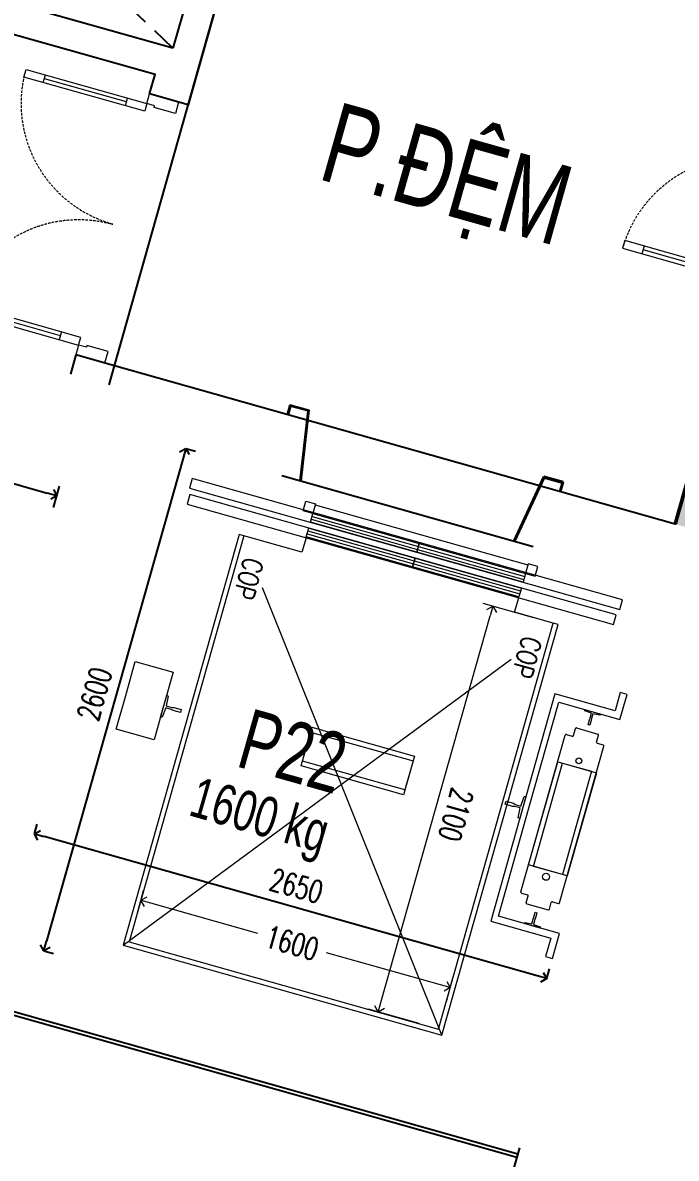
# Model space of a CAD drawing. Header units: millimetres. Extents: x -361675616 to 361246347, y -284141842 to 284396604.
# Drawn here: x -50464 to -47211, y 98277 to 103931 of the extents above; entities that cross this region are included whole.
import ezdxf
from ezdxf.enums import TextEntityAlignment as Align
from ezdxf.xclip import XClip

# ---------------------------------------------------------------- set-up
doc = ezdxf.new("R2010")
doc.units = ezdxf.units.MM
doc.header["$LTSCALE"] = 100
doc.header["$MEASUREMENT"] = 0
doc.header["$XCLIPFRAME"] = 0
for name, pattern in [('Xref_NT1+NT2_MBDV Cot vach_220729$0$ACAD_ISO02W100', [15, 12, -3]), ('Xref_NT1+NT2_MBDV Cot vach_220729$0$HIDDEN', [0.375, 0.25, -0.125]), ('Xref_NT1+NT2_MBDV Cot vach_220729$0$HIDDEN2', [0.1875, 0.125, -0.0625])]:
    doc.linetypes.add(name, pattern=pattern)
for name, color, linetype in [('A-ANNO-ROOM', 50, 'Continuous'), ('dien tich thong thuy', 3, 'Continuous'), ('Xref_NT1+NT2 Cot vach HIGH$0$KT-Text', 7, 'Continuous'), ('Xref_NT1+NT2_MBDV Cot vach_220729$0$ccu12-Hatch', 250, 'Continuous'), ('Xref_NT1+NT2_MBDV Cot vach_220729$0$KT-Khuat', 9, 'Xref_NT1+NT2_MBDV Cot vach_220729$0$HIDDEN'), ('Xref_NT1+NT2_MBDV Cot vach_220729$0$KT-Net manh', 139, 'Continuous'), ('Xref_NT1+NT2_MBDV Cot vach_220729$0$KT-Text', 7, 'Continuous'), ('Xref_NT1+NT2_MBDV Cot vach_220729$0$KT-Tuong', 1, 'Continuous'), ('Xref_ST_MBDV Cot vach 30.7.2022$0$KT-Text', 7, 'Continuous')]:
    doc.layers.add(name, color=color, linetype=linetype)
for name, color, linetype, lineweight in [('KT-Net thay', 7, 'Continuous', 15), ('Xref_NT1+NT2_MBDV Cot vach_220729$0$CUA', 37, 'Continuous', 13), ('Xref_NT1+NT2_MBDV Cot vach_220729$0$KT-Net cot vach', 6, 'Continuous', 50), ('Xref_NT1+NT2_MBDV Cot vach_220729$0$KT-Noi that', 36, 'Continuous', 9)]:
    doc.layers.add(name, color=color, linetype=linetype, lineweight=lineweight)
doc.styles.add('220126_HDN_HBA typical plan$0$211210_HDN_HBA_TYPICAL PLAN CORE OPT 1$0$HBA-Text', font='GOTHIC.TTF')
doc.styles.add('Xref_NT1+NT2 Cot vach HIGH$0$Arial', font='arial.ttf', dxfattribs={"width": 0.7})
doc.styles.add('Xref_NT1+NT2_MBDV Cot vach_220729$0$Arial', font='arial.ttf', dxfattribs={"width": 0.7})
doc.styles.add('Xref_NT1+NT2_MBDV Cot vach_220729$0$ROMANS', font='ROMANS.SHX')
doc.styles.add('Xref_NT1+NT2_MBDV Cot vach_220729$0$xref.N.Cot vach tang N2$0$DIM', font='vnsimli.shx', dxfattribs={"width": 0.7})
doc.dimstyles.new('Xref_NT1+NT2_MBDV Cot vach_220729$0$xref.N.Cot vach tang N2$0$CCU 1-100 A1', dxfattribs={"dimscale": 100, "dimtxt": 2.2, "dimasz": 1, "dimexe": 1, "dimexo": 0, "dimgap": 1, "dimtad": 1, "dimdec": 0, "dimdsep": 46, "dimtxsty": 'Xref_NT1+NT2_MBDV Cot vach_220729$0$xref.N.Cot vach tang N2$0$DIM', "dimblk1": 'Xref_NT1+NT2_MBDV Cot vach_220729$0$xref.N.Cot vach tang N2$0$_ARCHTICK', "dimblk2": 'Xref_NT1+NT2_MBDV Cot vach_220729$0$xref.N.Cot vach tang N2$0$_ARCHTICK', "dimsah": 1, "dimcen": 0, "dimdle": 1, "dimclrd": 256, "dimclre": 256, "dimclrt": 31, "dimadec": 0, "dimazin": 0, "dimtfac": 1, "dimtdec": 0, "dimtix": 1, "dimtmove": 2, "dimatfit": 3, "dimldrblk": 'Xref_NT1+NT2_MBDV Cot vach_220729$0$xref.N.Cot vach tang N2$0$_ARCHTICK', "dimfxl": 8, "dimtolj": 1, "dimarcsym": 0})

# ---------------------------------------------------------------- blocks, each defined once
blk = doc.blocks.new('*U109')
for p, q in [((-1260, 525), (-1300, 525)), ((-1280, 100), (-1280, 525)), ((-90, 525), (-50, 525)), ((-70, 100), (-70, 525)), ((-1260, 100), (-1300, 100)), ((-90, 100), (-50, 100))]:
    blk.add_line(p, q)
for points in [[(-1300, 0), (-1260, 0), (-1260, 625), (-1300, 625)], [(-50, 0), (-90, 0), (-90, 625), (-50, 625)], [(-1350, -150), (-1290, -150), (-1290, -40), (-1300, -40), (-1300, 0), (-1350, 0)], [(0, -150), (-60, -150), (-60, -40), (-50, -40), (-50, 0), (0, 0)]]:
    blk.add_lwpolyline(points, close=True)
at = {"linetype": 'Xref_NT1+NT2_MBDV Cot vach_220729$0$HIDDEN2'}
for centre, start, end in [((-1300, 0), 0, 90), ((-50, 0), 90, 180)]:
    blk.add_arc(centre, 625, start, end, dxfattribs=at)
blk = doc.blocks.new('Xref_NT1+NT2_MBDV Cot vach_220729$0$A$C6F5A0866')
at = {"layer": 'Xref_NT1+NT2_MBDV Cot vach_220729$0$ccu12-Hatch', "ltscale": 0.5}
h = blk.add_hatch(dxfattribs=at)
h.set_pattern_fill('1BETONG2-BOP', color=256, scale=50, angle=-9.2212, pattern_type=2)
h.set_pattern_definition([(40.778773, (-344030.4, 1051586.25), (348.967585, -88.43995), [37.5, -412.5]), (345.778773, (-344030.4, 1051586.25), (-8.2109, 382.353), [30, -330]), (91.230173, (-344001.3, 1051578.88), (340.75691, 293.91278), [31.8701, -350.57106]), (36.962973, (-344014.37, 1051684.96), (513.46257, -167.20103), [56.25, -618.75]), (87.414373, (-343971.6, 1051671), (539.3417, 405.87626), [47.80514, -525.8565]), (341.962973, (-344014.37, 1051684.96), (539.34137, 405.87668), [45, -495]), (11.778773, (-343969.02, 1051652.27), (262.33739, -246.534165), [37.5, -412.5]), (216.778773, (-343969.02, 1051652.27), (302.31138, -234.24147), [30, -330]), (62.230173, (-343947.16, 1051631.72), (440.52446, 91.85968), [31.8701, -350.57106]), (58.278773, (-344030.4, 1051586.25), (-53.364341, 157.777667), [0, -326, 0, -335, 0, -331.25]), (355.278773, (-344030.4, 1051586.25), (170.29976, 164.8925), [0, -191, 0, -318.5, 0, -126.25]), (318.278773, (-344140.45, 1051604.12), (261.654741, -53.903389), [0, -125, 0, -390, 0, -517.5]), (308.278773, (-344189.8, 1051612.13), (295.845573, 2.678777), [0, -162.5, 0, -259, 0, -367.5]), (305.778773, (-344030.4, 1051586.25), (172.3971, 124.239646), []), (305.778773, (-344020.58, 1051646.7), (172.3971, 124.239646), [])])
h.paths.add_polyline_path([(3150, 11325), (6200, 11325), (6200, 325), (5800, 325), (5800, 625), (5900, 625), (5900, 11025), (3150, 11025)])
h.paths.add_polyline_path([(4450, 325), (3250, 325), (3250, 625), (4450, 625)])
at = {"layer": 'Defpoints'}
blk.add_lwpolyline([(3250, 3525), (5900, 3525), (5900, 625), (3250, 625)], close=True, dxfattribs=at)
at = {"layer": 'Xref_NT1+NT2_MBDV Cot vach_220729$0$KT-Khuat', "linetype": 'Xref_NT1+NT2_MBDV Cot vach_220729$0$HIDDEN', "ltscale": 5}
blk.add_line((4850, 3675), (5900, 5675), dxfattribs=at)
at = {"layer": 'Xref_NT1+NT2_MBDV Cot vach_220729$0$KT-Net cot vach'}
blk.add_lwpolyline([(4450, 625), (3250, 625)], dxfattribs=at)
at = {"layer": 'Xref_NT1+NT2_MBDV Cot vach_220729$0$KT-Net manh'}
blk.add_lwpolyline([(3300, 2632), (3250, 2632)], dxfattribs=at)
at = {"layer": 'Xref_NT1+NT2_MBDV Cot vach_220729$0$KT-Tuong'}
for p, q in [((4850, 3675), (4850, 5675)), ((5900, 3675), (4850, 3675))]:
    blk.add_line(p, q, dxfattribs=at)
for points in [[(5900, 3525), (4600, 3525), (4600, 3725), (4700, 3725), (4700, 5825)], [(3150, 3525), (3250, 3525), (3250, 3725), (3150, 3725)]]:
    blk.add_lwpolyline(points, dxfattribs=at)
at = {"layer": 'Xref_NT1+NT2_MBDV Cot vach_220729$0$CUA', "xscale": -0.9999999999999994, "rotation": 359.9999999999839}
blk.add_blockref('*U109', (3250, 3725), dxfattribs=at)
at = {"layer": 'Xref_NT1+NT2_MBDV Cot vach_220729$0$CUA'}
blk.add_blockref('*U109', (5800, 625), dxfattribs=at)
at = {"layer": 'Xref_NT1+NT2 Cot vach HIGH$0$KT-Text', "extrusion": (-8.16706e-08, 6.125e-10, 1), "style": 'Xref_NT1+NT2 Cot vach HIGH$0$Arial', "width": 0.7}
blk.add_text('P.ĐỆM', height=400, rotation=270, dxfattribs=at).set_placement((4419.8, 2192.4, 0), align=Align.CENTER)
blk = doc.blocks.new('Xref_NT1+NT2_MBDV Cot vach_220729$0$xref.N.Cot vach tang N2$0$_Open90')
at = {"color": 0, "linetype": 'ByBlock', "lineweight": -2}
for p, q in [((0, 0), (-1, 0)), ((-0.5, 0.5), (0, 0)), ((0, 0), (-0.5, -0.5))]:
    blk.add_line(p, q, dxfattribs=at)
blk = doc.blocks.new('*D99')
at = {"layer": 'Defpoints', "color": 0, "transparency": 16777216}
for p in [(-424.2, -515), (-353.1, -515, 0), (-353.1, -2115, 0)]:
    blk.add_point(p, dxfattribs=at)
at = {"layer": 'Xref_NT1+NT2_MBDV Cot vach_220729$0$KT-Noi that', "color": 5, "transparency": 16777216}
for p, q in [((-353.1, -515), (-474.2, -515)), ((-424.2, -565), (-424.2, -1155)), ((-424.2, -2065), (-424.2, -1511.7)), ((-353.1, -2115), (-474.2, -2115))]:
    blk.add_line(p, q, dxfattribs=at)
at = {"layer": 'Xref_NT1+NT2_MBDV Cot vach_220729$0$KT-Noi that', "color": 5, "transparency": 16777216, "xscale": 50, "yscale": 50, "zscale": 50}
for p, rotation in [((-424.2, -515), 90), ((-424.2, -2115), 270)]:
    blk.add_blockref('Xref_NT1+NT2_MBDV Cot vach_220729$0$xref.N.Cot vach tang N2$0$_Open90', p, dxfattribs=dict(at, rotation=rotation))
at = {"layer": 'Xref_NT1+NT2_MBDV Cot vach_220729$0$KT-Noi that', "color": 5, "transparency": 16777216, "insert": (-424.2, -1333.3), "char_height": 110, "attachment_point": 5, "rotation": 90, "style": 'Xref_NT1+NT2_MBDV Cot vach_220729$0$xref.N.Cot vach tang N2$0$DIM'}
blk.add_mtext('\\A1;1600', dxfattribs=at)
blk = doc.blocks.new('Xref_NT1+NT2_MBDV Cot vach_220729$0$xref.N.Cot vach tang N2$0$_ARCHTICK')
at = {"color": 0, "linetype": 'ByBlock', "const_width": 0.15}
blk.add_lwpolyline([(-0.5, -0.5), (0.5, 0.5)], dxfattribs=at)
blk = doc.blocks.new('*D100')
at = {"layer": 'Defpoints', "color": 0, "transparency": 16777216}
for p in [(-2310, -615), (-210, -615), (-2310, -826.7)]:
    blk.add_point(p, dxfattribs=at)
at = {"layer": 'Xref_NT1+NT2_MBDV Cot vach_220729$0$KT-Noi that', "color": 5, "transparency": 16777216}
for p, q in [((-2310, -615), (-2310, -876.7)), ((-210, -615), (-210, -876.7)), ((-260, -826.7), (-2260, -826.7))]:
    blk.add_line(p, q, dxfattribs=at)
at = {"layer": 'Xref_NT1+NT2_MBDV Cot vach_220729$0$KT-Noi that', "color": 5, "transparency": 16777216, "xscale": 50, "yscale": 50, "zscale": 50, "rotation": 180}
blk.add_blockref('Xref_NT1+NT2_MBDV Cot vach_220729$0$xref.N.Cot vach tang N2$0$_Open90', (-2310, -826.7), dxfattribs=at)
at = {"layer": 'Xref_NT1+NT2_MBDV Cot vach_220729$0$KT-Noi that', "color": 5, "transparency": 16777216, "xscale": 50, "yscale": 50, "zscale": 50}
blk.add_blockref('Xref_NT1+NT2_MBDV Cot vach_220729$0$xref.N.Cot vach tang N2$0$_Open90', (-210, -826.7), dxfattribs=at)
at = {"layer": 'Xref_NT1+NT2_MBDV Cot vach_220729$0$KT-Noi that', "color": 5, "transparency": 16777216, "insert": (-1260, -721.7), "char_height": 110, "attachment_point": 5, "style": 'Xref_NT1+NT2_MBDV Cot vach_220729$0$xref.N.Cot vach tang N2$0$DIM'}
blk.add_mtext('\\A1;2100', dxfattribs=at)
blk = doc.blocks.new('*D144')
at = {"layer": 'Defpoints', "color": 5, "transparency": 16777216}
for p, q in [((-50406, 99893), (-50392.4, 99941.1)), ((-47904, 99186), (-50357.9, 99879.4)), ((-47855.9, 99172.4), (-47842.3, 99220.5))]:
    blk.add_line(p, q, dxfattribs=at)
at = {"layer": 'Defpoints', "color": 0, "transparency": 16777216}
for p in [(-50406, 99893, 0), (-50406, 99893), (-47855.9, 99172.4, 0)]:
    blk.add_point(p, dxfattribs=at)
at = {"layer": 'Defpoints', "color": 5, "transparency": 16777216, "xscale": 50, "yscale": 50, "zscale": 50}
for p, rotation in [((-50406, 99893), 164.2212196862857), ((-47855.9, 99172.4), 344.2212196862857)]:
    blk.add_blockref('Xref_NT1+NT2_MBDV Cot vach_220729$0$xref.N.Cot vach tang N2$0$_Open90', p, dxfattribs=dict(at, rotation=rotation))
at = {"layer": 'Defpoints', "color": 5, "transparency": 16777216, "insert": (-49102.4, 99633.7), "char_height": 110, "attachment_point": 5, "rotation": 344.2212, "style": 'Xref_NT1+NT2_MBDV Cot vach_220729$0$xref.N.Cot vach tang N2$0$DIM'}
blk.add_mtext('\\A1;2650', dxfattribs=at)
blk = doc.blocks.new('*D145')
at = {"layer": 'Defpoints', "color": 5, "transparency": 16777216}
for p, q in [((-49652.4, 101811.9), (-49604.3, 101798.3)), ((-49666, 101763.8), (-50345.8, 99358)), ((-50359.4, 99309.9), (-50311.3, 99296.3))]:
    blk.add_line(p, q, dxfattribs=at)
at = {"layer": 'Defpoints', "color": 0, "transparency": 16777216}
for p in [(-49652.4, 101811.9, 0), (-50359.4, 99309.9, 0), (-50359.4, 99309.9)]:
    blk.add_point(p, dxfattribs=at)
at = {"layer": 'Defpoints', "color": 5, "transparency": 16777216, "xscale": 50, "yscale": 50, "zscale": 50}
for p, rotation in [((-49652.4, 101811.9), 74.22122040985907), ((-50359.4, 99309.9), 254.221220409859)]:
    blk.add_blockref('Xref_NT1+NT2_MBDV Cot vach_220729$0$xref.N.Cot vach tang N2$0$_Open90', p, dxfattribs=dict(at, rotation=rotation))
at = {"layer": 'Defpoints', "color": 5, "transparency": 16777216, "insert": (-50107, 100589.5), "char_height": 110, "attachment_point": 5, "rotation": 74.2212, "style": 'Xref_NT1+NT2_MBDV Cot vach_220729$0$xref.N.Cot vach tang N2$0$DIM'}
blk.add_mtext('\\A1;2600', dxfattribs=at)
blk = doc.blocks.new('*D139')
at = {"layer": 'Defpoints', "color": 5, "transparency": 16777216}
for p, q in [((-52572.2, 102156.1), (-52541.9, 102263.3)), ((-52507.4, 102201.6), (-50342.2, 101589.7)), ((-50310.8, 101517.1), (-50280.5, 101624.3))]:
    blk.add_line(p, q, dxfattribs=at)
at = {"layer": 'Defpoints', "color": 0, "transparency": 16777216}
for p in [(-52572.2, 102156.1, 0), (-50294.1, 101576.1), (-50310.8, 101517.1, 0)]:
    blk.add_point(p, dxfattribs=at)
at = {"layer": 'Defpoints', "color": 5, "transparency": 16777216, "xscale": 50, "yscale": 50, "zscale": 50}
for p, rotation in [((-52555.5, 102215.2), 164.2212196862862), ((-50294.1, 101576.1), 344.2212196862862)]:
    blk.add_blockref('Xref_NT1+NT2_MBDV Cot vach_220729$0$xref.N.Cot vach tang N2$0$_Open90', p, dxfattribs=dict(at, rotation=rotation))
at = {"layer": 'Defpoints', "color": 5, "transparency": 16777216, "insert": (-51396.3, 101996.7), "char_height": 110, "attachment_point": 5, "rotation": 344.2212, "style": 'Xref_NT1+NT2_MBDV Cot vach_220729$0$xref.N.Cot vach tang N2$0$DIM'}
blk.add_mtext('\\A1;2350', dxfattribs=at)
blk = doc.blocks.new('STTT2')
at = {"layer": 'Xref_NT1+NT2_MBDV Cot vach_220729$0$KT-Text', "extrusion": (-7.84266e-08, 2.27976e-08, 1), "style": 'Xref_NT1+NT2_MBDV Cot vach_220729$0$Arial', "oblique": 360, "width": 0.7}
blk.add_text('P22', height=300, rotation=344.2212, dxfattribs=at).set_placement((-49029.3, 99952.7, 0), align=Align.CENTER)
at = {"layer": 'Xref_NT1+NT2_MBDV Cot vach_220729$0$KT-Text', "style": 'Xref_NT1+NT2_MBDV Cot vach_220729$0$Arial', "width": 0.7}
blk.add_text('1600 kg', height=200, rotation=344, dxfattribs=at).set_placement((-49181, 99683.8, 0), align=Align.CENTER)
blk = doc.blocks.new('ĂERWER')
at = {"layer": 'Xref_ST_MBDV Cot vach 30.7.2022$0$KT-Text'}
blk.add_blockref('STTT2', (0, 0), dxfattribs=at)
blk = doc.blocks.new('A$C418F5BC8')
at = {"layer": 'A-ANNO-ROOM', "insert": (648.1, 1090.8), "char_height": 600, "attachment_point": 2, "rotation": 50.4488, "style": '220126_HDN_HBA typical plan$0$211210_HDN_HBA_TYPICAL PLAN CORE OPT 1$0$HBA-Text'}
blk.add_mtext_dynamic_manual_height_columns('SL-S', width=722857412.874, gutter_width=9765.6, heights=[0], dxfattribs=at)
blk = doc.blocks.new('A$C2A6C5140')
at = {"layer": 'A-ANNO-ROOM', "insert": (731.4, 1190, 0), "char_height": 600, "attachment_point": 2, "rotation": 50.4488, "style": '220126_HDN_HBA typical plan$0$211210_HDN_HBA_TYPICAL PLAN CORE OPT 1$0$HBA-Text'}
blk.add_mtext_dynamic_manual_height_columns('2-BR', width=722857412.874, gutter_width=9765.6, heights=[0], dxfattribs=at)
blk = doc.blocks.new('A$C5388591E')
at = {"layer": 'A-ANNO-ROOM', "insert": (894.3, 842.2, 0), "char_height": 600, "attachment_point": 2, "rotation": 1.4065, "style": '220126_HDN_HBA typical plan$0$211210_HDN_HBA_TYPICAL PLAN CORE OPT 1$0$HBA-Text'}
blk.add_mtext_dynamic_manual_height_columns('3-BR', width=722857412.874, gutter_width=9765.6, heights=[0], dxfattribs=at)
blk = doc.blocks.new('A$C21AF0CCA')
at = {"layer": 'A-ANNO-ROOM', "insert": (1197.6, 814.7), "char_height": 600, "attachment_point": 2, "rotation": 0.1054, "style": '220126_HDN_HBA typical plan$0$211210_HDN_HBA_TYPICAL PLAN CORE OPT 1$0$HBA-Text'}
blk.add_mtext_dynamic_manual_height_columns('1-BR+', width=722857412.874, gutter_width=9765.6, heights=[0], dxfattribs=at)
blk = doc.blocks.new('Xref_NT1+NT2_MBDV Cot vach_220729$0$TMCC')
at = {"layer": 'Xref_NT1+NT2_MBDV Cot vach_220729$0$KT-Noi that', "linetype": 'Continuous', "ltscale": 2}
for p, q in [((-1794.2, -141.4, 0), (-1794.2, -110.6, 0)), ((-978.4, -106, 0), (-1789.6, -106, 0)), ((-1652, -306, 0), (-1652, -106, 0)), ((-1652, -106, 0), (-1118, -106, 0)), ((-1118, -106, 0), (-1118, -306, 0)), ((-973.8, -141.4, 0), (-973.8, -110.6, 0)), ((-1938.3, -164.7, 0), (-1932.3, -167.2, 0)), ((-1938.3, -247.2, 0), (-1938.3, -164.7, 0)), ((-1932.3, -167.2, 0), (-1930.1, -202.2, 0)), ((-1839.3, -261.4, 0), (-1839.3, -150.6, 0)), ((-1798.8, -146, 0), (-1834.7, -146, 0)), ((-1652, -281, 0), (-1652, -131, 0)), ((-1652, -131, 0), (-1118, -131, 0)), ((-1118, -131, 0), (-1118, -281, 0)), ((-933.9, -146, 0), (-969.2, -146, 0)), ((-929.3, -261.4, 0), (-929.3, -150.6, 0)), ((-840, -202.2, 0), (-837.8, -167.2, 0)), ((-837.8, -167.2, 0), (-831.8, -164.7, 0)), ((-831.8, -164.7, 0), (-831.8, -247.2, 0)), ((-2515, -215, 0), (-2515, -2440, 0)), ((-2465, -215, 0), (-2515, -215, 0)), ((-2465, -2440, 0), (-2465, -215, 0)), ((-1930.1, -209.7, 0), (-1932.3, -244.7, 0)), ((-1930.1, -202.2, 0), (-1905.4, -202.2, 0)), ((-1905.4, -209.7, 0), (-1930.1, -209.7, 0)), ((-1905.4, -202.2, 0), (-1895.4, -202, 0)), ((-1895.4, -210.5, 0), (-1905.4, -209.7, 0)), ((-1895.4, -202, 0), (-1870, -201.5, 0)), ((-1870, -210.5, 0), (-1895.4, -210.5, 0)), ((-1870, -201.5, 0), (-1870, -210.5, 0)), ((-900, -210.5, 0), (-900, -201.5, 0)), ((-900, -201.5, 0), (-874.6, -201.5, 0)), ((-874.6, -210, 0), (-900, -210.5, 0)), ((-874.6, -201.5, 0), (-864.6, -202.2, 0)), ((-864.6, -209.7, 0), (-874.6, -210, 0)), ((-864.6, -202.2, 0), (-840, -202.2, 0)), ((-840, -209.7, 0), (-864.6, -209.7, 0)), ((-837.8, -244.7, 0), (-840, -209.7, 0)), ((-1932.3, -244.7, 0), (-1938.3, -247.2, 0)), ((-1798.8, -266, 0), (-1834.7, -266, 0)), ((-1794.2, -301.4, 0), (-1794.2, -270.6, 0)), ((-1118, -281, 0), (-1652, -281, 0)), ((-973.8, -301.4, 0), (-973.8, -270.6, 0)), ((-933.9, -266, 0), (-969.2, -266, 0)), ((-831.8, -247.2, 0), (-837.8, -244.7, 0)), ((-978.4, -306, 0), (-1789.6, -306, 0)), ((-1118, -306, 0), (-1652, -306, 0)), ((-1439.5, -419, 0), (-1442, -411, 0)), ((-1442, -411, 0), (-1328, -411, 0)), ((-1390, -423, 0), (-1439.5, -419, 0)), ((-1393, -462, 0), (-1390, -452, 0)), ((-1390, -452, 0), (-1390, -423, 0)), ((-1330.5, -419, 0), (-1380, -423, 0)), ((-1380, -423, 0), (-1380, -452, 0)), ((-1380, -452, 0), (-1377, -462, 0)), ((-1328, -411, 0), (-1330.5, -419, 0)), ((-185, -490, 0), (-2310, -490, 0)), ((-2310, -490, 0), (-2310, -515, 0)), ((-1393, -500, 0), (-1393, -462, 0)), ((-1377, -500, 0), (-1393, -500, 0)), ((-1377, -462, 0), (-1377, -500, 0)), ((-185, -2140, 0), (-185, -490, 0)), ((-210, -515, 0), (-2310, -515, 0)), ((-2310, -515, 0), (-2310, -715, 0)), ((-210, -2115, 0), (-210, -515, 0)), ((-2510, -665, 0), (-2560, -665, 0)), ((-2560, -665, 0), (-2560, -715, 0)), ((-2510, -715, 0), (-2510, -665, 0)), ((-2560, -715, 0), (-2510, -715, 0)), ((-2555, -1815, 0), (-2555, -715, 0)), ((-2310, -715, 0), (-2385, -715, 0)), ((-1485, -1000, 0), (-1285, -1000, 0)), ((-1485, -1530, 0), (-1485, -1000, 0)), ((-1460, -1000, 0), (-1310, -1000, 0)), ((-1460, -1530, 0), (-1460, -1000, 0)), ((-1310, -1000, 0), (-1310, -1530, 0)), ((-1285, -1000, 0), (-1285, -1530, 0)), ((-1285, -1530, 0), (-1485, -1530, 0)), ((-1310, -1530, 0), (-1460, -1530, 0)), ((-2560, -1865, 0), (-2560, -1815, 0)), ((-2560, -1815, 0), (-2510, -1815, 0)), ((-2510, -1865, 0), (-2560, -1865, 0)), ((-2510, -1815, 0), (-2510, -1865, 0)), ((-2385, -1815, 0), (-2310, -1815, 0)), ((-2310, -1815, 0), (-2310, -2115, 0)), ((-2310, -2115, 0), (-210, -2115, 0)), ((-2310, -2115, 0), (-2310, -2140, 0)), ((-2310, -2140, 0), (-185, -2140, 0)), ((-1393, -2218, 0), (-1393, -2180, 0)), ((-1393, -2180, 0), (-1377, -2180, 0)), ((-1377, -2180, 0), (-1377, -2218, 0)), ((-1442, -2269, 0), (-1439.5, -2261, 0)), ((-1439.5, -2261, 0), (-1390, -2257, 0)), ((-1390, -2228, 0), (-1393, -2218, 0)), ((-1390, -2257, 0), (-1390, -2228, 0)), ((-1377, -2218, 0), (-1380, -2228, 0)), ((-1380, -2228, 0), (-1380, -2257, 0)), ((-1380, -2257, 0), (-1330.5, -2261, 0)), ((-1330.5, -2261, 0), (-1328, -2269, 0)), ((-1328, -2269, 0), (-1442, -2269, 0)), ((-2515, -2440, 0), (-2465, -2440, 0))]:
    blk.add_line(p, q, dxfattribs=at)
at = {"layer": 'Xref_NT1+NT2_MBDV Cot vach_220729$0$KT-Noi that', "linetype": 'Xref_NT1+NT2_MBDV Cot vach_220729$0$ACAD_ISO02W100', "ltscale": 2}
for p, q in [((-185, -490, 0), (-2310, -2127.5, 0)), ((-185, -2140, 0), (-2310, -490, 0))]:
    blk.add_line(p, q, dxfattribs=at)
at = {"layer": 'Xref_NT1+NT2_MBDV Cot vach_220729$0$KT-Noi that', "linetype": 'Continuous', "ltscale": 2, "elevation": 0}
for points in [[(-1385, -411), (-796.8, -411), (-796.8, -100), (-701.8, -100), (-701.8, -65), (-831.8, -65), (-831.8, -381), (-1385, -381), (-1938.3, -381), (-1938.3, -65), (-2068.3, -65), (-2068.3, -100), (-1973.3, -100), (-1973.3, -411), (-1385, -411)], [(-2385, -2430), (-2385, -225), (-2435, -225), (-2435, -2430)], [(-2510, -715), (-2465, -715), (-2465, -1265), (-2510, -1265)], [(-2435, -715), (-2390, -715), (-2390, -1265), (-2435, -1265)], [(-2510, -1265), (-2465, -1265), (-2465, -1815), (-2510, -1815)], [(-2435, -1265), (-2390, -1265), (-2390, -1815), (-2435, -1815)], [(-1385, -2269), (-1210, -2269), (-1210, -2465), (-1385, -2465), (-1560, -2465), (-1560, -2269), (-1385, -2269)]]:
    blk.add_lwpolyline(points, close=True, dxfattribs=at)
for points in [[(-2495, -1265), (-2495, -715)], [(-2480, -1265), (-2480, -715)], [(-2420, -1265), (-2420, -715)], [(-2405, -1265), (-2405, -715)], [(-2495, -1815), (-2495, -1265)], [(-2480, -1815), (-2480, -1265)], [(-2420, -1815), (-2420, -1265)], [(-2405, -1815), (-2405, -1265)]]:
    blk.add_lwpolyline(points, dxfattribs=at)
at = {"layer": 'Xref_NT1+NT2_MBDV Cot vach_220729$0$KT-Noi that', "linetype": 'Continuous', "ltscale": 2}
for centre, radius in [((-1685, -206, 0), 14.5), ((-1085, -206, 0), 17.5)]:
    blk.add_circle(centre, radius, dxfattribs=at)
for centre, start, end in [((-1789.6, -110.6, 0), 90, 180), ((-978.4, -110.6, 0), 0, 90), ((-1834.7, -150.6, 0), 90, 180), ((-1798.8, -141.4, 0), 270, 0), ((-969.2, -141.4, 0), 180, 270), ((-933.9, -150.6, 0), 0, 90), ((-1834.7, -261.4, 0), 180, 270), ((-1798.8, -270.6, 0), 0, 90), ((-969.2, -270.6, 0), 90, 180), ((-933.9, -261.4, 0), 270, 0), ((-1789.6, -301.4, 0), 180, 270), ((-978.4, -301.4, 0), 270, 0)]:
    blk.add_arc(centre, 4.61, start, end, dxfattribs=at)
at = {"layer": 'Xref_NT1+NT2_MBDV Cot vach_220729$0$KT-Noi that', "linetype": 'Continuous', "ltscale": 2, "style": 'Xref_NT1+NT2_MBDV Cot vach_220729$0$ROMANS', "width": 0.75}
for p in [(-2110, -595, 0), (-2110, -2035, 0)]:
    blk.add_text('COP', height=100, dxfattribs=at).set_placement(p, align=Align.MIDDLE)
at = {"layer": 'Xref_NT1+NT2_MBDV Cot vach_220729$0$KT-Noi that', "color": 5}
dim = blk.add_linear_dim(base=(-424.2, -515, 0), p1=(-353.1, -2115, 0), p2=(-353.1, -515, 0), angle=270, dimstyle='Xref_NT1+NT2_MBDV Cot vach_220729$0$xref.N.Cot vach tang N2$0$CCU 1-100 A1', override={"dimscale": 50, "dimblk1": 'Xref_NT1+NT2_MBDV Cot vach_220729$0$xref.N.Cot vach tang N2$0$_Open90', "dimblk2": 'Xref_NT1+NT2_MBDV Cot vach_220729$0$xref.N.Cot vach tang N2$0$_Open90', "dimclrd": 5, "dimclre": 5, "dimclrt": 5, "dimlwd": 65535, "dimlwe": 65535}, dxfattribs=at)
dim.commit()
dim.dimension.update_dxf_attribs({"geometry": '*D99', "text_midpoint": (-424.2, -1333.3, 0), "dimtype": 128})
dim = blk.add_linear_dim(base=(-2310, -826.7, 0), p1=(-210, -615, 0), p2=(-2310, -615, 0), angle=180, dimstyle='Xref_NT1+NT2_MBDV Cot vach_220729$0$xref.N.Cot vach tang N2$0$CCU 1-100 A1', override={"dimscale": 50, "dimblk1": 'Xref_NT1+NT2_MBDV Cot vach_220729$0$xref.N.Cot vach tang N2$0$_Open90', "dimblk2": 'Xref_NT1+NT2_MBDV Cot vach_220729$0$xref.N.Cot vach tang N2$0$_Open90', "dimclrd": 5, "dimclre": 5, "dimclrt": 5, "dimlwd": 65535, "dimlwe": 65535}, dxfattribs=at)
dim.commit()
dim.dimension.update_dxf_attribs({"geometry": '*D100', "text_midpoint": (-1260, -721.7, 0)})

msp = doc.modelspace()

# ---------------------------------------------------------------- linework, layer by layer
at = {"layer": 'Xref_NT1+NT2_MBDV Cot vach_220729$0$KT-Net manh'}
for p, q in [((-49134.2, 102029.2, 0), (-49038.2, 102002.1, 0)), ((-49083.3, 101651.1, 0), (-49043.3, 101998.3, 0)), ((-49078.3, 101649.7, 0), (-49038.2, 102002.1, 0)), ((-49174.5, 101676.9, 0), (-47923.5, 101323.4, 0)), ((-48019.7, 101350.6, 0), (-47869.5, 101671.8, 0)), ((-48014.8, 101349.2, 0), (-47867.1, 101666, 0)), ((-47773.4, 101644.7, 0), (-47869.5, 101671.8, 0)), ((-48003.9, 98280.6, 0), (-50830.7, 99079.4, 0)), ((-47999, 98297.9, 0), (-50825.8, 99096.7, 0))]:
    msp.add_line(p, q, dxfattribs=at)
at = {"layer": 'Xref_NT1+NT2_MBDV Cot vach_220729$0$KT-Net manh', "elevation": 0}
for points in [[(-49043.3, 101998.3), (-49130.8, 102023), (-49143, 101979.7)], [(-47867.1, 101666), (-47779.6, 101641.2), (-47791.9, 101597.9)], [(-47773.4, 101644.7), (-47787, 101596.6)]]:
    msp.add_lwpolyline(points, dxfattribs=at)
at = {"layer": 'Xref_NT1+NT2_MBDV Cot vach_220729$0$KT-Tuong', "ltscale": 0.5}
msp.add_line((-48219.4, 97518), (-47990.3, 98328.7), dxfattribs=at)

# ---------------------------------------------------------------- block references
at = {"layer": 'A-ANNO-ROOM'}
for p in [(-189530.7, 172460.4, 0), (-190889.2, 167537.1, 0), (-200792.6, 136225.8, 0)]:
    msp.add_blockref('A$C21AF0CCA', p, dxfattribs=at)
at = {"layer": 'dien tich thong thuy'}
for name, p in [('A$C418F5BC8', (-193627.8, 162535.8, 0)), ('A$C418F5BC8', (-196423.1, 158761.1, 0)), ('A$C2A6C5140', (-184324.1, 156728, 0)), ('A$C418F5BC8', (-197159, 154394.3, 0)), ('A$C418F5BC8', (-196884, 150046.2, 0)), ('A$C2A6C5140', (-186961.9, 149139.9, 0)), ('A$C418F5BC8', (-198454.1, 145456, 0)), ('A$C418F5BC8', (-199748, 141469.3, 0)), ('A$C2A6C5140', (-189508.6, 140127.3, 0)), ('A$C2A6C5140', (-191916.6, 131438.4, 0)), ('A$C2A6C5140', (-194202.5, 124603.3, 0)), ('A$C2A6C5140', (-196141.2, 116842.5, 0)), ('A$C5388591E', (-189972.9, 179563.6, 0)), ('A$C5388591E', (-206737.7, 115340.5, 0))]:
    msp.add_blockref(name, p, dxfattribs=at)
at = {"layer": 'KT-Net thay', "color": 5, "rotation": 254.2212266823932}
msp.add_blockref('Xref_NT1+NT2_MBDV Cot vach_220729$0$TMCC', (-47956, 98578.8, 0), dxfattribs=at)
at = {"layer": 'Xref_NT1+NT2 Cot vach HIGH$0$KT-Text', "rotation": 74.22122668239332}
msp.add_blockref('Xref_NT1+NT2_MBDV Cot vach_220729$0$A$C6F5A0866', (-47498.7, 98137.8, 0), dxfattribs=at)
at = {"layer": 'Xref_ST_MBDV Cot vach 30.7.2022$0$KT-Text'}
ref = msp.add_blockref('ĂERWER', (-130.2, 207.8, 0), dxfattribs=at)
XClip(ref).set_block_clipping_path([(-145481.4968165714, 62681.6150321455), (6518.5031834296, 171203.0065159942)])

# ---------------------------------------------------------------- dimensions: what is measured, and where the dimension line sits
at = {"layer": 'Defpoints', "color": 5}
for p1, p2, distance, picture, middle in [((-52572.2, 102156.1, 0), (-50310.8, 101517.1, 0), 61.3, '*D139', (-51396.3, 101996.7)), ((-49652.4, 101811.9, 0), (-50359.4, 99309.9, 0), 0, '*D145', (-50107, 100589.5)), ((-47855.9, 99172.4, 0), (-50406, 99893, 0), 0, '*D144', (-49102.4, 99633.7))]:
    dim = msp.add_aligned_dim(p1=p1, p2=p2, distance=distance, dimstyle='Xref_NT1+NT2_MBDV Cot vach_220729$0$xref.N.Cot vach tang N2$0$CCU 1-100 A1', override={"dimscale": 50, "dimblk1": 'Xref_NT1+NT2_MBDV Cot vach_220729$0$xref.N.Cot vach tang N2$0$_Open90', "dimblk2": 'Xref_NT1+NT2_MBDV Cot vach_220729$0$xref.N.Cot vach tang N2$0$_Open90', "dimclrd": 5, "dimclre": 5, "dimclrt": 5, "dimlwd": 65535, "dimlwe": 65535}, dxfattribs=at)
    dim.commit()
    dim.dimension.update_dxf_attribs({"geometry": picture, "text_midpoint": middle})

doc.saveas('drawing.dxf')
